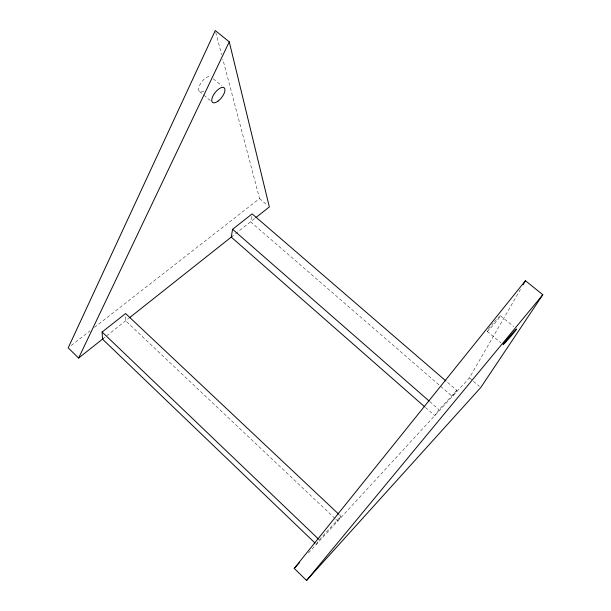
<?xml version="1.0" encoding="UTF-8"?>
<svg xmlns="http://www.w3.org/2000/svg" width="611" height="611" viewBox="0 0 611 611"><rect width="100%" height="100%" fill="white"/><g stroke="black" fill="none" stroke-linecap="round" stroke-linejoin="round"><path stroke-width="0.46" stroke-dasharray="3.06 2.29" d="M251.617 216.523L250.571 221.801L452.346 396.447L456.829 390.376L446.74 381.669M308.395 552.993L469.424 377.865L521.16 288.125M316.361 544.332L319.278 539.826L340.946 516.28L339.556 514.974M340.946 516.28L337.753 521.068L335.668 519.106M456.829 390.376L439.042 409.706L434.727 415.602L425.416 407.43M102.503 339.128L128.738 318.339M231.248 237.106L255.131 218.188M71.197 345.528L89.954 330.887M94.461 327.374L259.553 198.56L222.809 59.168M213.262 78.796L222.03 86.021M500.508 315.734L513.675 326.595M199.484 91.505L203.112 94.529M203.837 95.133L211.093 101.189M487.089 331.299L500.905 342.817M259.553 198.56L267.244 205.136M469.424 377.865L479.345 386.335M429.724 401.557L439.042 409.706M334.981 518.449L125.637 320.798L125.599 315.352M215.752 32.398L221.594 54.555M494.322 321.913A10.28 0.649 -49.3 0 1 499.515 317.453A10.28 0.649 -49.3 0 1 488.036 330.658A10.28 0.649 -49.3 0 1 493.352 323.028M203.914 91.054A9.287 4.239 -52 0 1 199.66 85.242A9.287 4.239 -52 0 1 210.566 76.658"/><path stroke-width="0.92" d="M446.022 381.05L252.137 213.888L232.592 229.278L231.248 237.106L424.698 406.804M78.628 358.046L229.262 41.838L215.271 30.55L68.195 347.865L78.628 358.046L103.312 338.494M523.062 284.833L525.429 280.716L542.805 294.723L480.758 387.55L306.569 580.45L294.227 568.406L525.429 280.716M306.569 580.45L542.805 294.723M294.227 568.406L299.375 562.8M129.486 317.751L231.943 236.556M255.879 217.592L269.344 206.923L229.262 41.838M314.986 543.011L102.503 339.128L102.121 332.017L125.583 313.535L338.861 514.317M232.592 229.278L429.006 400.931M102.121 332.017L318.591 539.162M506.626 341.098A10.334 0.428 -49.1 0 0 516.608 329.008A10.334 0.428 -49.1 0 0 506.298 340.342A10.334 0.428 -49.1 0 0 506.626 341.098M218.051 101.105A9.333 4.094 -51.8 0 0 224.222 87.831A9.333 4.094 -51.8 0 0 212.788 96.324A9.333 4.094 -51.8 0 0 218.051 101.105"/></g></svg>
